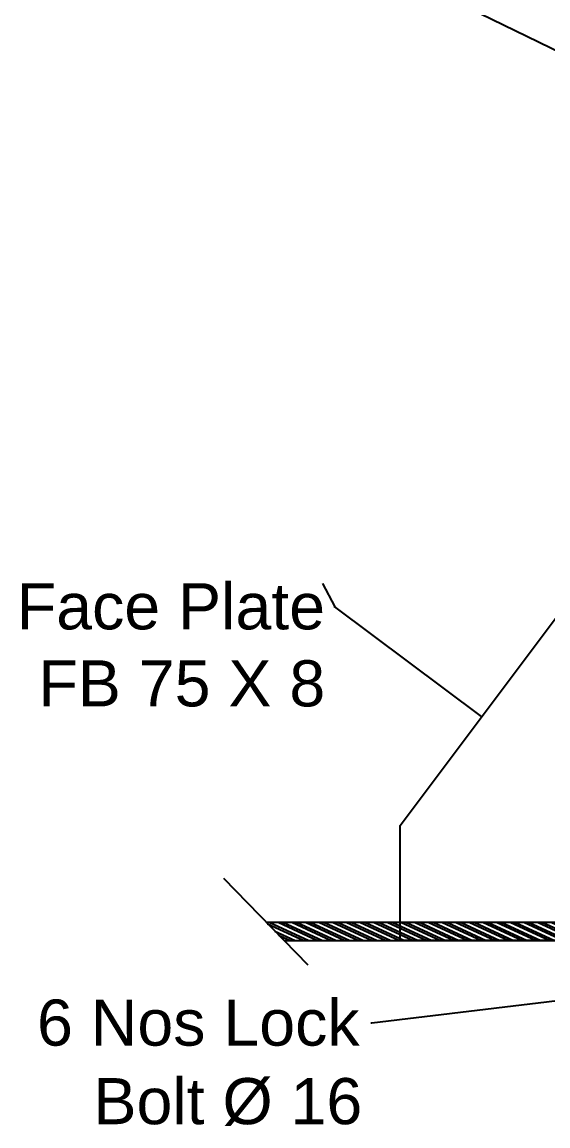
# Model space of a CAD drawing. Header units: millimetres. Extents: x 9612 to 23319, y 1863 to 14354.
# Drawn here: x 22156.5 to 22384.3, y 8063.9 to 8542.7 of the extents above; entities that cross this region are included whole.
import ezdxf

# ---------------------------------------------------------------- set-up
doc = ezdxf.new("R2010")
doc.units = ezdxf.units.MM
doc.header["$MEASUREMENT"] = 0
doc.styles.get("Standard").update_dxf_attribs({"font": 'arial.ttf'})
doc.dimstyles.get("Standard").update_dxf_attribs({"dimtxt": 0.18, "dimasz": 0.18, "dimexe": 0.18, "dimexo": 0.0625, "dimgap": 0.09, "dimtad": 0, "dimtih": 1, "dimtoh": 1, "dimdec": 4, "dimzin": 0, "dimdsep": 46, "dimtxsty": 'Standard', "dimcen": 0.09, "dimadec": 0, "dimazin": 0, "dimtfac": 1, "dimtdec": 4, "dimtofl": 0, "dimtmove": 0, "dimatfit": 3, "dimfxl": 1, "dimtolj": 1, "dimtzin": 0, "dimarcsym": 0})

# ---------------------------------------------------------------- blocks, each defined once
blk = doc.blocks.new('*D121')
at = {"color": 0, "lineweight": -2, "transparency": 16777216}
for p, q in [((11355.83, 7857.78), (11424.7, 7857.78)), ((11424.7, 7857.78), (11612.7, 7765.81)), ((11680.14, 7732.77), (11680.32, 7732.77)), ((11680.23, 7732.68), (11680.23, 7732.86))]:
    blk.add_line(p, q, dxfattribs=at)
at = {"color": 0, "transparency": 16777216}
blk.add_solid([(11612.72, 7765.83), (11612.69, 7765.78), (11612.86, 7765.73)], dxfattribs=at)
at = {"layer": 'Defpoints', "color": 0, "transparency": 16777216}
for p in [(11612.86, 7765.73), (11747.6, 7699.81)]:
    blk.add_point(p, dxfattribs=at)
at = {"color": 0, "transparency": 16777216, "insert": (11354.98, 7857.78), "char_height": 0.18, "attachment_point": 5}
blk.add_mtext('\\A1;Stock Tube\\PID ∅150.0000', dxfattribs=at)
blk = doc.blocks.new('ijkkkkkkkkk')
at = {"linetype": 'Continuous'}
h = blk.add_hatch(dxfattribs=at)
h.set_pattern_fill('STEEL', color=256, scale=24, angle=110)
h.set_pattern_definition([(155, (-14035.1045, -4152.664), (-1.05654565, -2.26576947), []), (155, (-14036.2792, -4153.0916), (-1.05654565, -2.26576947), [])])
h.paths.add_polyline_path([(1089.88887, -512.20267), (964.88887, -512.20267), (964.88887, -520.20267), (1089.88887, -520.20267)])
h.paths.add_polyline_path([(964.88887, -512.20267), (906.81813, -512.20267), (914.60325, -520.20267), (964.88887, -520.20267)])
h.paths.add_polyline_path([(1444.88887, -512.20267), (1319.88887, -512.20267), (1319.88887, -520.20267), (1444.88887, -520.20267)])
h.paths.add_polyline_path([(1502.95961, -512.20267), (1444.88887, -512.20267), (1444.88887, -520.20267), (1495.17449, -520.20267)])
at = {"linetype": 'ByBlock', "lineweight": -2}
for p, q in [((931.26913, -365.33556), (936.54521, -375.34685)), ((936.54521, -375.34685), (936.18521, -375.34685)), ((1000.07194, -422.9919), (936.54521, -375.34685)), ((1104.21019, -537.57116), (952.55744, -556.06187)), ((952.55744, -556.06187), (952.19744, -556.06187)), ((952.55744, -556.06187), (952.55744, -556.06187))]:
    blk.add_line(p, q, dxfattribs=at)
at = {"linetype": 'Continuous'}
for p, q in [((964.88887, -470.20267), (1039.88887, -370.20267)), ((964.88887, -520.20267), (964.88887, -470.20267)), ((888.29109, -493.16423), (924.87145, -530.7543)), ((900.05669, -505.20267), (900.05669, -505.25459)), ((906.81813, -512.20267), (1089.88887, -512.20267)), ((914.60325, -520.20267), (1495.17449, -520.20267)), ((1089.88887, -520.20267), (964.88887, -520.20267))]:
    blk.add_line(p, q, dxfattribs=at)
for points in [[(931.24259, -365.34955), (931.18521, -365.17632), (931.29567, -365.32157)], [(1000.08994, -422.9679), (1000.21594, -423.0999), (1000.05394, -423.0159)]]:
    blk.add_solid(points)
for s, p in [('Face Plate', (798.78412, -385.17632)), ('FB 75 X 8', (808.1702, -418.59151)), ('6 Nos Lock', (807.5385, -565.74127)), ('Bolt Ø 16', (831.99962, -599.8113))]:
    blk.add_text(s, height=20).set_placement(p)
dim = blk.add_diameter_dim_2p(p1=(1272.259, -251.44279), p2=(1137.51873, -185.52572), text='Stock Tube\\PID <>', dimstyle='Standard')
dim.commit()
dim.dimension.update_dxf_attribs({"geometry": '*D121', "text_midpoint": (879.63047, -93.47294), "dimtype": 131, "insert": (-10475.34511, -7951.25402)})
blk = doc.blocks.new('ertyu')
blk.add_blockref('ijkkkkkkkkk', (1062.05, 1954.63))

msp = doc.modelspace()

# ---------------------------------------------------------------- block references
msp.add_blockref('ertyu', (20293.37592, 6709.80574))

doc.saveas('drawing.dxf')
